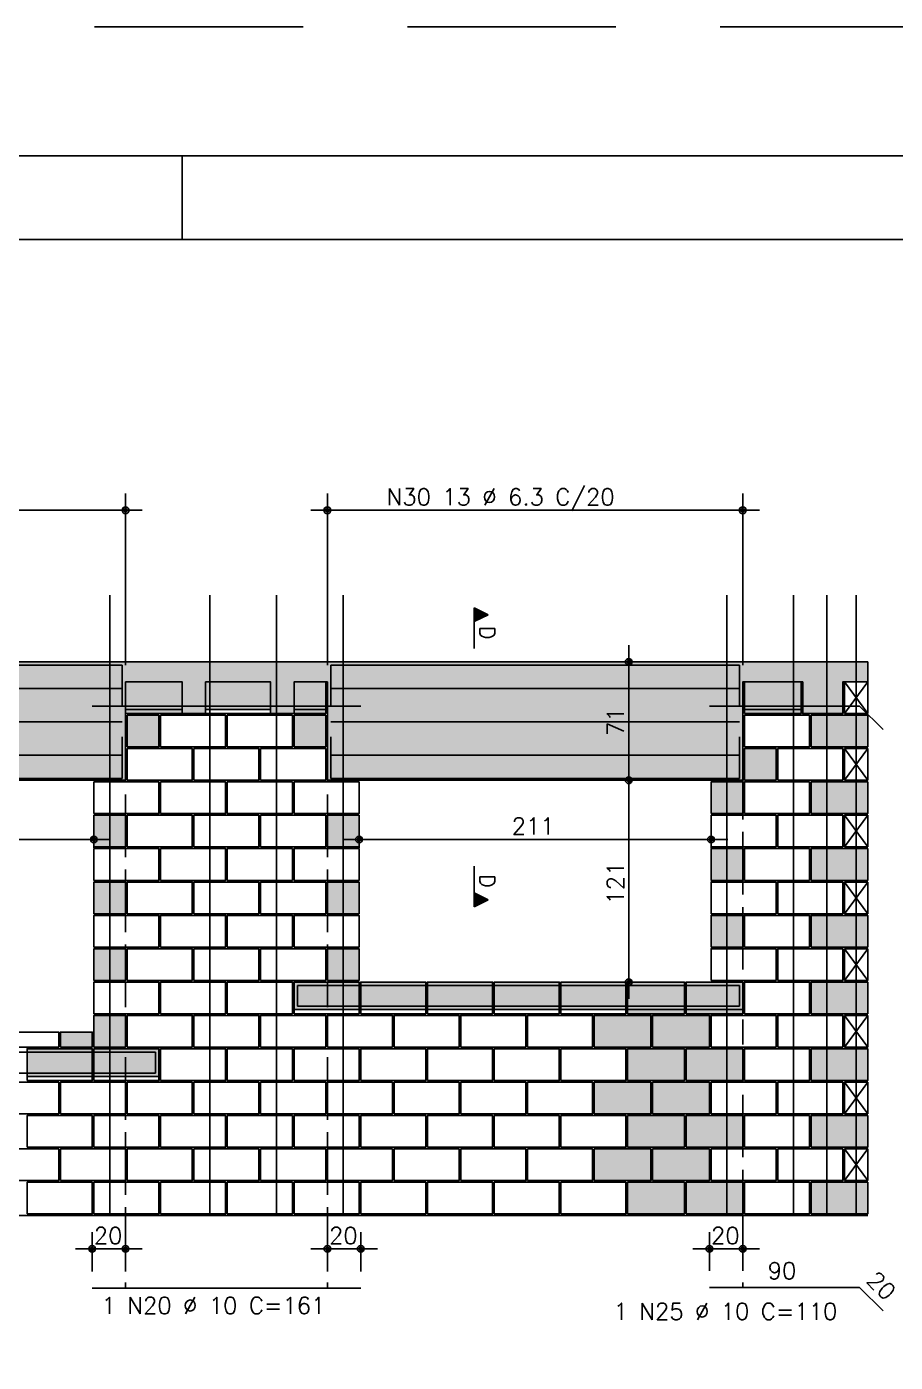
# Model space of a CAD drawing. Extents: x -1.9 to 86, y -1.6 to 60.9.
# Drawn here: x 45.24 to 55.65, y 44.93 to 60.95 of the extents above; entities that cross this region are included whole.
import ezdxf

# ---------------------------------------------------------------- set-up
doc = ezdxf.new("R2010")
doc.units = 0
doc.header["$MEASUREMENT"] = 0
doc.linetypes.add('ESTILO_TQS_0001', pattern=[0.45, 0.3, -0.15])
doc.linetypes.add('HIDDEN', pattern=[0.375, 0.25, -0.125])
doc.layers.get('0').update_dxf_attribs({"linetype": 'CONTINUOUS'})
doc.layers.get('Defpoints').update_dxf_attribs({"linetype": 'CONTINUOUS'})
for name, color, linetype in [('ARQ_FOLHA', 7, 'CONTINUOUS'), ('PENA_01', 1, 'CONTINUOUS'), ('PENA_02', 2, 'CONTINUOUS'), ('PENA_03', 3, 'CONTINUOUS'), ('PENA_05', 5, 'CONTINUOUS'), ('PENA_09', 254, 'CONTINUOUS'), ('PENA_11', 252, 'CONTINUOUS'), ('PENA_21', 100, 'CONTINUOUS'), ('PENA_23', 50, 'CONTINUOUS')]:
    doc.layers.add(name, color=color, linetype=linetype)
doc.styles.get("Standard").update_dxf_attribs({"font": 'ROMANS.SHX'})

# ---------------------------------------------------------------- blocks, each defined once
blk = doc.blocks.new('FOLHA A1 - 841 X 594')
at = {"layer": 'ARQ_FOLHA', "color": 1}
blk.add_line((-370, 584), (-370, 594), dxfattribs=at)
for points in [[(-841, 0), (0, 0), (0, 594), (-841, 594)], [(-816, 10), (-10, 10), (-10, 584), (-816, 584)]]:
    blk.add_lwpolyline(points, close=True, dxfattribs=at)
at = {"layer": 'Defpoints', "color": 8, "linetype": 'HIDDEN', "ltscale": 100}
blk.add_lwpolyline([(-860.5, 609.5), (-860.5, -15.5), (19.5, -15.5), (19.5, 609.5)], close=True, dxfattribs=at)
blk = doc.blocks.new('*U24')
blk.add_blockref('FOLHA A1 - 841 X 594', (0, 0))

msp = doc.modelspace()

# ---------------------------------------------------------------- linework, layer by layer
at = {"layer": 'PENA_01', "linetype": 'Continuous'}
for p, q in [((46.42111, 53.289658), (46.42111, 55.347072)), ((48.84111, 53.289658), (48.84111, 55.347072)), ((53.82111, 53.289658), (53.82111, 55.347072)), ((39.44111, 55.147072), (46.62111, 55.147072)), ((48.64111, 55.147072), (54.02111, 55.147072)), ((52.453884, 51.709658), (52.453884, 53.529658)), ((52.715709, 53.329658), (52.253884, 53.329658)), ((46.42111, 52.759658), (47.10111, 52.759658)), ((47.38111, 52.759658), (48.16111, 52.759658)), ((48.44111, 52.759658), (48.82111, 52.759658)), ((53.84111, 52.759658), (54.52111, 52.759658)), ((52.453884, 49.289658), (52.453884, 52.109658)), ((52.459394, 51.909658), (52.253884, 51.909658)), ((52.459394, 51.909658), (52.253884, 51.909658)), ((46.04111, 51.099658), (46.04111, 51.400124)), ((49.22111, 51.099658), (49.22111, 51.400124)), ((53.44111, 51.099658), (53.44111, 51.400124)), ((39.82111, 51.200124), (46.24111, 51.200124)), ((49.02111, 51.200124), (53.64111, 51.200124)), ((52.45134, 49.489658), (52.253884, 49.489658)), ((48.44111, 49.159658), (49.22111, 49.159658)), ((49.24111, 49.159658), (50.02111, 49.159658)), ((50.04111, 49.159658), (50.82111, 49.159658)), ((50.84111, 49.159658), (51.62111, 49.159658)), ((51.64111, 49.159658), (52.42111, 49.159658)), ((52.44111, 49.159658), (53.12111, 49.159658)), ((53.14111, 49.159658), (53.82111, 49.159658)), ((45.24111, 48.359658), (46.02111, 48.359658)), ((46.04111, 48.359658), (46.82111, 48.359658)), ((46.02111, 46.019445), (46.02111, 46.490553)), ((46.42111, 46.019445), (46.42111, 46.490553)), ((48.84111, 46.019445), (48.84111, 46.490553)), ((49.24111, 46.019445), (49.24111, 46.490553)), ((53.42111, 46.029445), (53.42111, 46.490553)), ((53.82111, 46.029445), (53.82111, 46.490553)), ((45.82111, 46.290553), (46.62111, 46.290553)), ((48.64111, 46.290553), (49.44111, 46.290553)), ((53.22111, 46.290553), (54.02111, 46.290553))]:
    msp.add_line(p, q, dxfattribs=at)
at = {"layer": 'PENA_01', "linetype": 'ESTILO_TQS_0001'}
for p, q in [((46.42111, 53.089658), (46.42111, 45.819445)), ((48.84111, 53.089658), (48.84111, 45.819445)), ((53.82111, 53.089658), (53.82111, 45.829445))]:
    msp.add_line(p, q, dxfattribs=at)
at = {"layer": 'PENA_02', "linetype": 'Continuous'}
for p, q in [((55.32111, 53.089658), (55.04111, 53.089658)), ((55.04111, 53.089658), (55.04111, 52.709658)), ((55.32111, 52.709658), (55.32111, 53.089658)), ((55.04111, 52.709658), (55.32111, 52.709658)), ((55.32111, 52.289658), (55.04111, 52.289658)), ((55.04111, 52.289658), (55.04111, 51.909658)), ((55.32111, 51.909658), (55.32111, 52.289658)), ((55.04111, 51.909658), (55.32111, 51.909658)), ((55.32111, 51.489658), (55.04111, 51.489658)), ((55.04111, 51.489658), (55.04111, 51.109658)), ((55.32111, 51.109658), (55.32111, 51.489658)), ((55.04111, 51.109658), (55.32111, 51.109658)), ((55.32111, 50.689658), (55.04111, 50.689658)), ((55.04111, 50.689658), (55.04111, 50.309658)), ((55.32111, 50.309658), (55.32111, 50.689658)), ((55.04111, 50.309658), (55.32111, 50.309658)), ((55.32111, 49.889658), (55.04111, 49.889658)), ((55.04111, 49.889658), (55.04111, 49.509658)), ((55.32111, 49.509658), (55.32111, 49.889658)), ((55.04111, 49.509658), (55.32111, 49.509658)), ((55.32111, 49.089658), (55.04111, 49.089658)), ((55.04111, 49.089658), (55.04111, 48.709658)), ((55.32111, 48.709658), (55.32111, 49.089658)), ((55.04111, 48.709658), (55.32111, 48.709658)), ((55.32111, 48.289658), (55.04111, 48.289658)), ((55.04111, 48.289658), (55.04111, 47.909658)), ((55.32111, 47.909658), (55.32111, 48.289658)), ((55.04111, 47.909658), (55.32111, 47.909658)), ((55.32111, 47.489658), (55.04111, 47.489658)), ((55.04111, 47.489658), (55.04111, 47.109658)), ((55.32111, 47.109658), (55.32111, 47.489658)), ((55.04111, 47.109658), (55.32111, 47.109658)), ((7.02111, 46.689658), (55.32111, 46.689658))]:
    msp.add_line(p, q, dxfattribs=at)
for points in [[(7.02111, 53.329658), (55.32111, 53.329658), (55.32111, 53.089658), (55.02111, 53.089658), (55.02111, 52.709658), (54.54111, 52.709658), (54.54111, 53.089658), (53.82111, 53.089658), (53.82111, 51.909658), (48.84111, 51.909658), (48.84111, 53.089658), (48.44111, 53.089658), (48.44111, 52.709658), (48.16111, 52.709658), (48.16111, 53.089658), (47.38111, 53.089658), (47.38111, 52.709658), (47.10111, 52.709658), (47.10111, 53.089658), (46.42111, 53.089658), (46.42111, 51.909658), (39.64111, 51.909658), (39.64111, 53.089658), (7.62111, 53.089658)], [(46.42111, 52.709658), (47.10111, 52.709658), (47.10111, 53.089658), (46.42111, 53.089658), (46.42111, 52.709658)], [(47.38111, 52.709658), (48.16111, 52.709658), (48.16111, 53.089658), (47.38111, 53.089658), (47.38111, 52.709658)], [(48.44111, 52.709658), (48.82111, 52.709658), (48.82111, 53.089658), (48.44111, 53.089658), (48.44111, 52.709658)], [(53.84111, 52.709658), (54.52111, 52.709658), (54.52111, 53.089658), (53.84111, 53.089658), (53.84111, 52.709658)], [(46.44111, 52.309658), (46.82111, 52.309658), (46.82111, 52.689658), (46.44111, 52.689658), (46.44111, 52.309658)], [(46.84111, 52.309658), (47.62111, 52.309658), (47.62111, 52.689658), (46.84111, 52.689658), (46.84111, 52.309658)], [(47.64111, 52.309658), (48.42111, 52.309658), (48.42111, 52.689658), (47.64111, 52.689658), (47.64111, 52.309658)], [(48.44111, 52.309658), (48.82111, 52.309658), (48.82111, 52.689658), (48.44111, 52.689658), (48.44111, 52.309658)], [(53.84111, 52.309658), (54.62111, 52.309658), (54.62111, 52.689658), (53.84111, 52.689658), (53.84111, 52.309658)], [(54.64111, 52.309658), (55.32111, 52.309658), (55.32111, 52.689658), (54.64111, 52.689658), (54.64111, 52.309658)], [(46.44111, 51.909658), (47.22111, 51.909658), (47.22111, 52.289658), (46.44111, 52.289658), (46.44111, 51.909658)], [(47.24111, 51.909658), (48.02111, 51.909658), (48.02111, 52.289658), (47.24111, 52.289658), (47.24111, 51.909658)], [(48.04111, 51.909658), (48.82111, 51.909658), (48.82111, 52.289658), (48.04111, 52.289658), (48.04111, 51.909658)], [(53.84111, 51.909658), (54.22111, 51.909658), (54.22111, 52.289658), (53.84111, 52.289658), (53.84111, 51.909658)], [(54.24111, 51.909658), (55.02111, 51.909658), (55.02111, 52.289658), (54.24111, 52.289658), (54.24111, 51.909658)], [(46.04111, 51.509658), (46.82111, 51.509658), (46.82111, 51.889658), (46.04111, 51.889658), (46.04111, 51.509658)], [(46.84111, 51.509658), (47.62111, 51.509658), (47.62111, 51.889658), (46.84111, 51.889658), (46.84111, 51.509658)], [(47.64111, 51.509658), (48.42111, 51.509658), (48.42111, 51.889658), (47.64111, 51.889658), (47.64111, 51.509658)], [(48.44111, 51.509658), (49.22111, 51.509658), (49.22111, 51.889658), (48.44111, 51.889658), (48.44111, 51.509658)], [(53.44111, 51.509658), (53.82111, 51.509658), (53.82111, 51.889658), (53.44111, 51.889658), (53.44111, 51.509658)], [(53.84111, 51.509658), (54.62111, 51.509658), (54.62111, 51.889658), (53.84111, 51.889658), (53.84111, 51.509658)], [(54.64111, 51.509658), (55.32111, 51.509658), (55.32111, 51.889658), (54.64111, 51.889658), (54.64111, 51.509658)], [(46.04111, 51.109658), (46.42111, 51.109658), (46.42111, 51.489658), (46.04111, 51.489658), (46.04111, 51.109658)], [(46.44111, 51.109658), (47.22111, 51.109658), (47.22111, 51.489658), (46.44111, 51.489658), (46.44111, 51.109658)], [(47.24111, 51.109658), (48.02111, 51.109658), (48.02111, 51.489658), (47.24111, 51.489658), (47.24111, 51.109658)], [(48.04111, 51.109658), (48.82111, 51.109658), (48.82111, 51.489658), (48.04111, 51.489658), (48.04111, 51.109658)], [(48.84111, 51.109658), (49.22111, 51.109658), (49.22111, 51.489658), (48.84111, 51.489658), (48.84111, 51.109658)], [(53.44111, 51.109658), (54.22111, 51.109658), (54.22111, 51.489658), (53.44111, 51.489658), (53.44111, 51.109658)], [(54.24111, 51.109658), (55.02111, 51.109658), (55.02111, 51.489658), (54.24111, 51.489658), (54.24111, 51.109658)], [(46.04111, 50.709658), (46.82111, 50.709658), (46.82111, 51.089658), (46.04111, 51.089658), (46.04111, 50.709658)], [(46.84111, 50.709658), (47.62111, 50.709658), (47.62111, 51.089658), (46.84111, 51.089658), (46.84111, 50.709658)], [(47.64111, 50.709658), (48.42111, 50.709658), (48.42111, 51.089658), (47.64111, 51.089658), (47.64111, 50.709658)], [(48.44111, 50.709658), (49.22111, 50.709658), (49.22111, 51.089658), (48.44111, 51.089658), (48.44111, 50.709658)], [(53.44111, 50.709658), (53.82111, 50.709658), (53.82111, 51.089658), (53.44111, 51.089658), (53.44111, 50.709658)], [(53.84111, 50.709658), (54.62111, 50.709658), (54.62111, 51.089658), (53.84111, 51.089658), (53.84111, 50.709658)], [(54.64111, 50.709658), (55.32111, 50.709658), (55.32111, 51.089658), (54.64111, 51.089658), (54.64111, 50.709658)], [(46.04111, 50.309658), (46.42111, 50.309658), (46.42111, 50.689658), (46.04111, 50.689658), (46.04111, 50.309658)], [(46.44111, 50.309658), (47.22111, 50.309658), (47.22111, 50.689658), (46.44111, 50.689658), (46.44111, 50.309658)], [(47.24111, 50.309658), (48.02111, 50.309658), (48.02111, 50.689658), (47.24111, 50.689658), (47.24111, 50.309658)], [(48.04111, 50.309658), (48.82111, 50.309658), (48.82111, 50.689658), (48.04111, 50.689658), (48.04111, 50.309658)], [(48.84111, 50.309658), (49.22111, 50.309658), (49.22111, 50.689658), (48.84111, 50.689658), (48.84111, 50.309658)], [(53.44111, 50.309658), (54.22111, 50.309658), (54.22111, 50.689658), (53.44111, 50.689658), (53.44111, 50.309658)], [(54.24111, 50.309658), (55.02111, 50.309658), (55.02111, 50.689658), (54.24111, 50.689658), (54.24111, 50.309658)], [(46.04111, 49.909658), (46.82111, 49.909658), (46.82111, 50.289658), (46.04111, 50.289658), (46.04111, 49.909658)], [(46.84111, 49.909658), (47.62111, 49.909658), (47.62111, 50.289658), (46.84111, 50.289658), (46.84111, 49.909658)], [(47.64111, 49.909658), (48.42111, 49.909658), (48.42111, 50.289658), (47.64111, 50.289658), (47.64111, 49.909658)], [(48.44111, 49.909658), (49.22111, 49.909658), (49.22111, 50.289658), (48.44111, 50.289658), (48.44111, 49.909658)], [(53.44111, 49.909658), (53.82111, 49.909658), (53.82111, 50.289658), (53.44111, 50.289658), (53.44111, 49.909658)], [(53.84111, 49.909658), (54.62111, 49.909658), (54.62111, 50.289658), (53.84111, 50.289658), (53.84111, 49.909658)], [(54.64111, 49.909658), (55.32111, 49.909658), (55.32111, 50.289658), (54.64111, 50.289658), (54.64111, 49.909658)], [(46.04111, 49.509658), (46.42111, 49.509658), (46.42111, 49.889658), (46.04111, 49.889658), (46.04111, 49.509658)], [(46.44111, 49.509658), (47.22111, 49.509658), (47.22111, 49.889658), (46.44111, 49.889658), (46.44111, 49.509658)], [(47.24111, 49.509658), (48.02111, 49.509658), (48.02111, 49.889658), (47.24111, 49.889658), (47.24111, 49.509658)], [(48.04111, 49.509658), (48.82111, 49.509658), (48.82111, 49.889658), (48.04111, 49.889658), (48.04111, 49.509658)], [(48.84111, 49.509658), (49.22111, 49.509658), (49.22111, 49.889658), (48.84111, 49.889658), (48.84111, 49.509658)], [(53.44111, 49.509658), (54.22111, 49.509658), (54.22111, 49.889658), (53.44111, 49.889658), (53.44111, 49.509658)], [(54.24111, 49.509658), (55.02111, 49.509658), (55.02111, 49.889658), (54.24111, 49.889658), (54.24111, 49.509658)], [(46.04111, 49.109658), (46.82111, 49.109658), (46.82111, 49.489658), (46.04111, 49.489658), (46.04111, 49.109658)], [(46.84111, 49.109658), (47.62111, 49.109658), (47.62111, 49.489658), (46.84111, 49.489658), (46.84111, 49.109658)], [(47.64111, 49.109658), (48.42111, 49.109658), (48.42111, 49.489658), (47.64111, 49.489658), (47.64111, 49.109658)], [(48.44111, 49.109658), (49.22111, 49.109658), (49.22111, 49.489658), (48.44111, 49.489658), (48.44111, 49.109658)], [(49.24111, 49.109658), (50.02111, 49.109658), (50.02111, 49.489658), (49.24111, 49.489658), (49.24111, 49.109658)], [(50.04111, 49.109658), (50.82111, 49.109658), (50.82111, 49.489658), (50.04111, 49.489658), (50.04111, 49.109658)], [(50.84111, 49.109658), (51.62111, 49.109658), (51.62111, 49.489658), (50.84111, 49.489658), (50.84111, 49.109658)], [(51.64111, 49.109658), (52.42111, 49.109658), (52.42111, 49.489658), (51.64111, 49.489658), (51.64111, 49.109658)], [(52.44111, 49.109658), (53.12111, 49.109658), (53.12111, 49.489658), (52.44111, 49.489658), (52.44111, 49.109658)], [(53.14111, 49.109658), (53.82111, 49.109658), (53.82111, 49.489658), (53.14111, 49.489658), (53.14111, 49.109658)], [(53.84111, 49.109658), (54.62111, 49.109658), (54.62111, 49.489658), (53.84111, 49.489658), (53.84111, 49.109658)], [(54.64111, 49.109658), (55.32111, 49.109658), (55.32111, 49.489658), (54.64111, 49.489658), (54.64111, 49.109658)], [(46.04111, 48.709658), (46.42111, 48.709658), (46.42111, 49.089658), (46.04111, 49.089658), (46.04111, 48.709658)], [(46.44111, 48.709658), (47.22111, 48.709658), (47.22111, 49.089658), (46.44111, 49.089658), (46.44111, 48.709658)], [(47.24111, 48.709658), (48.02111, 48.709658), (48.02111, 49.089658), (47.24111, 49.089658), (47.24111, 48.709658)], [(48.04111, 48.709658), (48.82111, 48.709658), (48.82111, 49.089658), (48.04111, 49.089658), (48.04111, 48.709658)], [(48.84111, 48.709658), (49.62111, 48.709658), (49.62111, 49.089658), (48.84111, 49.089658), (48.84111, 48.709658)], [(49.64111, 48.709658), (50.42111, 48.709658), (50.42111, 49.089658), (49.64111, 49.089658), (49.64111, 48.709658)], [(50.44111, 48.709658), (51.22111, 48.709658), (51.22111, 49.089658), (50.44111, 49.089658), (50.44111, 48.709658)], [(51.24111, 48.709658), (52.02111, 48.709658), (52.02111, 49.089658), (51.24111, 49.089658), (51.24111, 48.709658)], [(52.04111, 48.709658), (52.72111, 48.709658), (52.72111, 49.089658), (52.04111, 49.089658), (52.04111, 48.709658)], [(52.74111, 48.709658), (53.42111, 48.709658), (53.42111, 49.089658), (52.74111, 49.089658), (52.74111, 48.709658)], [(53.44111, 48.709658), (54.22111, 48.709658), (54.22111, 49.089658), (53.44111, 49.089658), (53.44111, 48.709658)], [(54.24111, 48.709658), (55.02111, 48.709658), (55.02111, 49.089658), (54.24111, 49.089658), (54.24111, 48.709658)], [(44.84111, 48.709658), (45.62111, 48.709658), (45.62111, 48.889658), (44.84111, 48.889658), (44.84111, 48.709658)], [(45.64111, 48.709658), (46.02111, 48.709658), (46.02111, 48.889658), (45.64111, 48.889658), (45.64111, 48.709658)], [(45.24111, 48.309658), (46.02111, 48.309658), (46.02111, 48.689658), (45.24111, 48.689658), (45.24111, 48.309658)], [(46.04111, 48.309658), (46.82111, 48.309658), (46.82111, 48.689658), (46.04111, 48.689658), (46.04111, 48.309658)], [(46.84111, 48.309658), (47.62111, 48.309658), (47.62111, 48.689658), (46.84111, 48.689658), (46.84111, 48.309658)], [(47.64111, 48.309658), (48.42111, 48.309658), (48.42111, 48.689658), (47.64111, 48.689658), (47.64111, 48.309658)], [(48.44111, 48.309658), (49.22111, 48.309658), (49.22111, 48.689658), (48.44111, 48.689658), (48.44111, 48.309658)], [(49.24111, 48.309658), (50.02111, 48.309658), (50.02111, 48.689658), (49.24111, 48.689658), (49.24111, 48.309658)], [(50.04111, 48.309658), (50.82111, 48.309658), (50.82111, 48.689658), (50.04111, 48.689658), (50.04111, 48.309658)], [(50.84111, 48.309658), (51.62111, 48.309658), (51.62111, 48.689658), (50.84111, 48.689658), (50.84111, 48.309658)], [(51.64111, 48.309658), (52.42111, 48.309658), (52.42111, 48.689658), (51.64111, 48.689658), (51.64111, 48.309658)], [(52.44111, 48.309658), (53.12111, 48.309658), (53.12111, 48.689658), (52.44111, 48.689658), (52.44111, 48.309658)], [(53.14111, 48.309658), (53.82111, 48.309658), (53.82111, 48.689658), (53.14111, 48.689658), (53.14111, 48.309658)], [(53.84111, 48.309658), (54.62111, 48.309658), (54.62111, 48.689658), (53.84111, 48.689658), (53.84111, 48.309658)], [(54.64111, 48.309658), (55.32111, 48.309658), (55.32111, 48.689658), (54.64111, 48.689658), (54.64111, 48.309658)], [(44.84111, 47.909658), (45.62111, 47.909658), (45.62111, 48.289658), (44.84111, 48.289658), (44.84111, 47.909658)], [(45.64111, 47.909658), (46.42111, 47.909658), (46.42111, 48.289658), (45.64111, 48.289658), (45.64111, 47.909658)], [(46.44111, 47.909658), (47.22111, 47.909658), (47.22111, 48.289658), (46.44111, 48.289658), (46.44111, 47.909658)], [(47.24111, 47.909658), (48.02111, 47.909658), (48.02111, 48.289658), (47.24111, 48.289658), (47.24111, 47.909658)], [(48.04111, 47.909658), (48.82111, 47.909658), (48.82111, 48.289658), (48.04111, 48.289658), (48.04111, 47.909658)], [(48.84111, 47.909658), (49.62111, 47.909658), (49.62111, 48.289658), (48.84111, 48.289658), (48.84111, 47.909658)], [(49.64111, 47.909658), (50.42111, 47.909658), (50.42111, 48.289658), (49.64111, 48.289658), (49.64111, 47.909658)], [(50.44111, 47.909658), (51.22111, 47.909658), (51.22111, 48.289658), (50.44111, 48.289658), (50.44111, 47.909658)], [(51.24111, 47.909658), (52.02111, 47.909658), (52.02111, 48.289658), (51.24111, 48.289658), (51.24111, 47.909658)], [(52.04111, 47.909658), (52.72111, 47.909658), (52.72111, 48.289658), (52.04111, 48.289658), (52.04111, 47.909658)], [(52.74111, 47.909658), (53.42111, 47.909658), (53.42111, 48.289658), (52.74111, 48.289658), (52.74111, 47.909658)], [(53.44111, 47.909658), (54.22111, 47.909658), (54.22111, 48.289658), (53.44111, 48.289658), (53.44111, 47.909658)], [(54.24111, 47.909658), (55.02111, 47.909658), (55.02111, 48.289658), (54.24111, 48.289658), (54.24111, 47.909658)], [(45.24111, 47.509658), (46.02111, 47.509658), (46.02111, 47.889658), (45.24111, 47.889658), (45.24111, 47.509658)], [(46.04111, 47.509658), (46.82111, 47.509658), (46.82111, 47.889658), (46.04111, 47.889658), (46.04111, 47.509658)], [(46.84111, 47.509658), (47.62111, 47.509658), (47.62111, 47.889658), (46.84111, 47.889658), (46.84111, 47.509658)], [(47.64111, 47.509658), (48.42111, 47.509658), (48.42111, 47.889658), (47.64111, 47.889658), (47.64111, 47.509658)], [(48.44111, 47.509658), (49.22111, 47.509658), (49.22111, 47.889658), (48.44111, 47.889658), (48.44111, 47.509658)], [(49.24111, 47.509658), (50.02111, 47.509658), (50.02111, 47.889658), (49.24111, 47.889658), (49.24111, 47.509658)], [(50.04111, 47.509658), (50.82111, 47.509658), (50.82111, 47.889658), (50.04111, 47.889658), (50.04111, 47.509658)], [(50.84111, 47.509658), (51.62111, 47.509658), (51.62111, 47.889658), (50.84111, 47.889658), (50.84111, 47.509658)], [(51.64111, 47.509658), (52.42111, 47.509658), (52.42111, 47.889658), (51.64111, 47.889658), (51.64111, 47.509658)], [(52.44111, 47.509658), (53.12111, 47.509658), (53.12111, 47.889658), (52.44111, 47.889658), (52.44111, 47.509658)], [(53.14111, 47.509658), (53.82111, 47.509658), (53.82111, 47.889658), (53.14111, 47.889658), (53.14111, 47.509658)], [(53.84111, 47.509658), (54.62111, 47.509658), (54.62111, 47.889658), (53.84111, 47.889658), (53.84111, 47.509658)], [(54.64111, 47.509658), (55.32111, 47.509658), (55.32111, 47.889658), (54.64111, 47.889658), (54.64111, 47.509658)], [(44.84111, 47.109658), (45.62111, 47.109658), (45.62111, 47.489658), (44.84111, 47.489658), (44.84111, 47.109658)], [(45.64111, 47.109658), (46.42111, 47.109658), (46.42111, 47.489658), (45.64111, 47.489658), (45.64111, 47.109658)], [(46.44111, 47.109658), (47.22111, 47.109658), (47.22111, 47.489658), (46.44111, 47.489658), (46.44111, 47.109658)], [(47.24111, 47.109658), (48.02111, 47.109658), (48.02111, 47.489658), (47.24111, 47.489658), (47.24111, 47.109658)], [(48.04111, 47.109658), (48.82111, 47.109658), (48.82111, 47.489658), (48.04111, 47.489658), (48.04111, 47.109658)], [(48.84111, 47.109658), (49.62111, 47.109658), (49.62111, 47.489658), (48.84111, 47.489658), (48.84111, 47.109658)], [(49.64111, 47.109658), (50.42111, 47.109658), (50.42111, 47.489658), (49.64111, 47.489658), (49.64111, 47.109658)], [(50.44111, 47.109658), (51.22111, 47.109658), (51.22111, 47.489658), (50.44111, 47.489658), (50.44111, 47.109658)], [(51.24111, 47.109658), (52.02111, 47.109658), (52.02111, 47.489658), (51.24111, 47.489658), (51.24111, 47.109658)], [(52.04111, 47.109658), (52.72111, 47.109658), (52.72111, 47.489658), (52.04111, 47.489658), (52.04111, 47.109658)], [(52.74111, 47.109658), (53.42111, 47.109658), (53.42111, 47.489658), (52.74111, 47.489658), (52.74111, 47.109658)], [(53.44111, 47.109658), (54.22111, 47.109658), (54.22111, 47.489658), (53.44111, 47.489658), (53.44111, 47.109658)], [(54.24111, 47.109658), (55.02111, 47.109658), (55.02111, 47.489658), (54.24111, 47.489658), (54.24111, 47.109658)], [(45.24111, 46.709658), (46.02111, 46.709658), (46.02111, 47.089658), (45.24111, 47.089658), (45.24111, 46.709658)], [(46.04111, 46.709658), (46.82111, 46.709658), (46.82111, 47.089658), (46.04111, 47.089658), (46.04111, 46.709658)], [(46.84111, 46.709658), (47.62111, 46.709658), (47.62111, 47.089658), (46.84111, 47.089658), (46.84111, 46.709658)], [(47.64111, 46.709658), (48.42111, 46.709658), (48.42111, 47.089658), (47.64111, 47.089658), (47.64111, 46.709658)], [(48.44111, 46.709658), (49.22111, 46.709658), (49.22111, 47.089658), (48.44111, 47.089658), (48.44111, 46.709658)], [(49.24111, 46.709658), (50.02111, 46.709658), (50.02111, 47.089658), (49.24111, 47.089658), (49.24111, 46.709658)], [(50.04111, 46.709658), (50.82111, 46.709658), (50.82111, 47.089658), (50.04111, 47.089658), (50.04111, 46.709658)], [(50.84111, 46.709658), (51.62111, 46.709658), (51.62111, 47.089658), (50.84111, 47.089658), (50.84111, 46.709658)], [(51.64111, 46.709658), (52.42111, 46.709658), (52.42111, 47.089658), (51.64111, 47.089658), (51.64111, 46.709658)], [(52.44111, 46.709658), (53.12111, 46.709658), (53.12111, 47.089658), (52.44111, 47.089658), (52.44111, 46.709658)], [(53.14111, 46.709658), (53.82111, 46.709658), (53.82111, 47.089658), (53.14111, 47.089658), (53.14111, 46.709658)], [(53.84111, 46.709658), (54.62111, 46.709658), (54.62111, 47.089658), (53.84111, 47.089658), (53.84111, 46.709658)], [(54.64111, 46.709658), (55.32111, 46.709658), (55.32111, 47.089658), (54.64111, 47.089658), (54.64111, 46.709658)]]:
    msp.add_lwpolyline(points, dxfattribs=at)
for centre, radius in [((46.42111, 55.147072), 0.041625), ((46.42111, 55.147072), 0.02075), ((48.84111, 55.147072), 0.041625), ((48.84111, 55.147072), 0.02075), ((53.82111, 55.147072), 0.041625), ((53.82111, 55.147072), 0.02075), ((52.453884, 53.329658), 0.04), ((52.453884, 53.329658), 0.02), ((52.453884, 51.909658), 0.04), ((52.453884, 51.909658), 0.04), ((52.453884, 51.909658), 0.02), ((52.453884, 51.909658), 0.02), ((46.04111, 51.200124), 0.04), ((46.04111, 51.200124), 0.02), ((49.22111, 51.200124), 0.04), ((49.22111, 51.200124), 0.02), ((53.44111, 51.200124), 0.04), ((53.44111, 51.200124), 0.02), ((52.453884, 49.489658), 0.04), ((52.453884, 49.489658), 0.02), ((46.02111, 46.290553), 0.04), ((46.02111, 46.290553), 0.02), ((46.42111, 46.290553), 0.04), ((46.42111, 46.290553), 0.02), ((48.84111, 46.290553), 0.04), ((48.84111, 46.290553), 0.02), ((49.24111, 46.290553), 0.04), ((49.24111, 46.290553), 0.02), ((53.42111, 46.290553), 0.04), ((53.42111, 46.290553), 0.02), ((53.82111, 46.290553), 0.04), ((53.82111, 46.290553), 0.02)]:
    msp.add_circle(centre, radius, dxfattribs=at)
at = {"layer": 'PENA_03', "linetype": 'Continuous'}
for p, q in [((50.601401, 53.49098), (50.601401, 53.977362)), ((50.601401, 53.977362), (50.767334, 53.894396)), ((50.602096, 53.976234), (50.765773, 53.894396)), ((50.602097, 53.976234), (50.602097, 53.812557)), ((50.614165, 53.97098), (50.614165, 53.817811)), ((50.767334, 53.894396), (50.602096, 53.811777)), ((50.765773, 53.894396), (50.602097, 53.812557)), ((50.602097, 53.811777), (50.602097, 53.49098)), ((50.626929, 53.964598), (50.626929, 53.824193)), ((50.639693, 53.958216), (50.639693, 53.830575)), ((50.652457, 53.951834), (50.652457, 53.836957)), ((50.665221, 53.945452), (50.665221, 53.843339)), ((50.677985, 53.93907), (50.677985, 53.849721)), ((50.690749, 53.932688), (50.690749, 53.856103)), ((50.703513, 53.926306), (50.703513, 53.862485)), ((50.716277, 53.919924), (50.716277, 53.868867)), ((50.729041, 53.913542), (50.729041, 53.875249)), ((50.741806, 53.90716), (50.741806, 53.881631)), ((50.75457, 53.900778), (50.75457, 53.888014)), ((52.915709, 53.329658), (52.915709, 53.329658)), ((46.42111, 53.089658), (46.42111, 53.089658)), ((48.84111, 53.089658), (48.84111, 53.089658)), ((53.82111, 53.089658), (53.82111, 53.089658)), ((55.04111, 52.709658), (55.32111, 53.089658)), ((55.32111, 52.709658), (55.04111, 53.089658)), ((55.04111, 51.909658), (55.32111, 52.289658)), ((55.32111, 51.909658), (55.04111, 52.289658)), ((52.659394, 51.909658), (52.659394, 51.909658)), ((52.659394, 51.909658), (52.659394, 51.909658)), ((55.04111, 51.109658), (55.32111, 51.489658)), ((55.32111, 51.109658), (55.04111, 51.489658)), ((46.04111, 50.899658), (46.04111, 50.899658)), ((49.22111, 50.899658), (49.22111, 50.899658)), ((50.601401, 50.879384), (50.601401, 50.393002)), ((50.602097, 50.558587), (50.602097, 50.879384)), ((53.44111, 50.899658), (53.44111, 50.899658)), ((55.04111, 50.309658), (55.32111, 50.689658)), ((55.32111, 50.309658), (55.04111, 50.689658)), ((50.601401, 50.393002), (50.767334, 50.475968)), ((50.767334, 50.475968), (50.602096, 50.558587)), ((50.602096, 50.39413), (50.765773, 50.475968)), ((50.602097, 50.39413), (50.602097, 50.557807)), ((50.765773, 50.475968), (50.602097, 50.557807)), ((50.614165, 50.399384), (50.614165, 50.552553)), ((50.626929, 50.405766), (50.626929, 50.546171)), ((50.639693, 50.412148), (50.639693, 50.539789)), ((50.652457, 50.41853), (50.652457, 50.533407)), ((50.665221, 50.424912), (50.665221, 50.527025)), ((50.677985, 50.431294), (50.677985, 50.520643)), ((50.690749, 50.437676), (50.690749, 50.514261)), ((50.703513, 50.444058), (50.703513, 50.507879)), ((50.716277, 50.45044), (50.716277, 50.501497)), ((50.729041, 50.456822), (50.729041, 50.495115)), ((50.741806, 50.463204), (50.741806, 50.488733)), ((50.75457, 50.469586), (50.75457, 50.48235)), ((55.04111, 49.509658), (55.32111, 49.889658)), ((55.32111, 49.509658), (55.04111, 49.889658)), ((52.65134, 49.489658), (52.65134, 49.489658)), ((55.04111, 48.709658), (55.32111, 49.089658)), ((55.32111, 48.709658), (55.04111, 49.089658)), ((55.04111, 47.909658), (55.32111, 48.289658)), ((55.32111, 47.909658), (55.04111, 48.289658)), ((55.04111, 47.109658), (55.32111, 47.489658)), ((55.32111, 47.109658), (55.04111, 47.489658)), ((46.02111, 45.819445), (46.02111, 45.819445)), ((46.42111, 45.819445), (46.42111, 45.819445)), ((48.84111, 45.819445), (48.84111, 45.819445)), ((49.24111, 45.819445), (49.24111, 45.819445)), ((53.42111, 45.829445), (53.42111, 45.829445)), ((53.82111, 45.829445), (53.82111, 45.829445))]:
    msp.add_line(p, q, dxfattribs=at)
at = {"layer": 'PENA_05', "linetype": 'Continuous'}
for p, q in [((39.68111, 53.289658), (46.38111, 53.289658)), ((46.38111, 53.289658), (46.38111, 52.789658)), ((48.88111, 52.789658), (48.88111, 53.289658)), ((48.88111, 53.289658), (53.78111, 53.289658)), ((53.78111, 53.289658), (53.78111, 52.789658)), ((39.68111, 53.009658), (46.38111, 53.009658)), ((48.88111, 53.009658), (53.78111, 53.009658)), ((46.02111, 52.799658), (49.24111, 52.799658)), ((53.42111, 52.799658), (55.22111, 52.799658)), ((55.22111, 52.799658), (55.503953, 52.516815)), ((39.68111, 52.609658), (46.38111, 52.609658)), ((48.88111, 52.609658), (53.78111, 52.609658)), ((46.38111, 51.929658), (46.38111, 52.429658)), ((48.88111, 52.429658), (48.88111, 51.929658)), ((53.78111, 51.929658), (53.78111, 52.429658)), ((39.68111, 52.209658), (46.38111, 52.209658)), ((48.88111, 52.209658), (53.78111, 52.209658)), ((39.68111, 51.929658), (46.38111, 51.929658)), ((48.88111, 51.929658), (53.78111, 51.929658)), ((48.48111, 49.249658), (48.48111, 49.449658)), ((48.48111, 49.449658), (53.78111, 49.449658)), ((48.48111, 49.399658), (48.48111, 49.199658)), ((53.78111, 49.449658), (53.78111, 49.249658)), ((53.78111, 49.199658), (53.78111, 49.399658)), ((48.48111, 49.199658), (53.78111, 49.199658)), ((39.68111, 48.649658), (46.78111, 48.649658)), ((46.78111, 48.649658), (46.78111, 48.449658)), ((46.78111, 48.399658), (46.78111, 48.599658)), ((39.68111, 48.399658), (46.78111, 48.399658)), ((46.02111, 45.819445), (49.24111, 45.819445)), ((53.42111, 45.829445), (55.22111, 45.829445)), ((55.22111, 45.829445), (55.503953, 45.546602))]:
    msp.add_line(p, q, dxfattribs=at)
for points in [[(46.23111, 54.129658), (46.23111, 46.689658)], [(47.43111, 54.129658), (47.43111, 46.689658)], [(48.23111, 54.129658), (48.23111, 46.689658)], [(49.03111, 54.129658), (49.03111, 46.689658)], [(53.63111, 54.129658), (53.63111, 46.689658)], [(54.43111, 54.129658), (54.43111, 46.689658)], [(54.83111, 54.129658), (54.83111, 46.689658)], [(55.18111, 54.129658), (55.18111, 46.689658)]]:
    msp.add_lwpolyline(points, dxfattribs=at)
at = {"layer": 'PENA_09', "linetype": 'Continuous'}
for points in [[(46.42111, 52.759658), (47.10111, 52.759658), (47.10111, 53.089658), (46.42111, 53.089658), (46.42111, 52.759658)], [(47.38111, 52.759658), (48.16111, 52.759658), (48.16111, 53.089658), (47.38111, 53.089658), (47.38111, 52.759658)], [(48.44111, 52.759658), (48.82111, 52.759658), (48.82111, 53.089658), (48.44111, 53.089658), (48.44111, 52.759658)], [(53.84111, 52.759658), (54.52111, 52.759658), (54.52111, 53.089658), (53.84111, 53.089658), (53.84111, 52.759658)], [(48.44111, 49.159658), (49.22111, 49.159658), (49.22111, 49.489658), (48.44111, 49.489658), (48.44111, 49.159658)], [(49.24111, 49.159658), (50.02111, 49.159658), (50.02111, 49.489658), (49.24111, 49.489658), (49.24111, 49.159658)], [(50.04111, 49.159658), (50.82111, 49.159658), (50.82111, 49.489658), (50.04111, 49.489658), (50.04111, 49.159658)], [(50.84111, 49.159658), (51.62111, 49.159658), (51.62111, 49.489658), (50.84111, 49.489658), (50.84111, 49.159658)], [(51.64111, 49.159658), (52.42111, 49.159658), (52.42111, 49.489658), (51.64111, 49.489658), (51.64111, 49.159658)], [(52.44111, 49.159658), (53.12111, 49.159658), (53.12111, 49.489658), (52.44111, 49.489658), (52.44111, 49.159658)], [(53.14111, 49.159658), (53.82111, 49.159658), (53.82111, 49.489658), (53.14111, 49.489658), (53.14111, 49.159658)], [(45.24111, 48.359658), (46.02111, 48.359658), (46.02111, 48.689658), (45.24111, 48.689658), (45.24111, 48.359658)], [(46.04111, 48.359658), (46.82111, 48.359658), (46.82111, 48.689658), (46.04111, 48.689658), (46.04111, 48.359658)]]:
    msp.add_lwpolyline(points, dxfattribs=at)
for points in [[(46.42111, 52.759658), (47.10111, 52.759658), (47.10111, 53.089658)], [(46.42111, 52.759658), (47.10111, 53.089658), (46.42111, 53.089658)], [(46.42111, 52.759658), (46.42111, 53.089658), (46.42111, 52.759658)], [(47.38111, 52.759658), (48.16111, 52.759658), (48.16111, 53.089658)], [(47.38111, 52.759658), (48.16111, 53.089658), (47.38111, 53.089658)], [(47.38111, 52.759658), (47.38111, 53.089658), (47.38111, 52.759658)], [(48.44111, 52.759658), (48.82111, 52.759658), (48.82111, 53.089658)], [(48.44111, 52.759658), (48.82111, 53.089658), (48.44111, 53.089658)], [(48.44111, 52.759658), (48.44111, 53.089658), (48.44111, 52.759658)], [(53.84111, 52.759658), (54.52111, 52.759658), (54.52111, 53.089658)], [(53.84111, 52.759658), (54.52111, 53.089658), (53.84111, 53.089658)], [(53.84111, 52.759658), (53.84111, 53.089658), (53.84111, 52.759658)], [(48.44111, 49.159658), (49.22111, 49.159658), (49.22111, 49.489658)], [(48.44111, 49.159658), (49.22111, 49.489658), (48.44111, 49.489658)], [(48.44111, 49.159658), (48.44111, 49.489658), (48.44111, 49.159658)], [(49.24111, 49.159658), (50.02111, 49.159658), (50.02111, 49.489658)], [(49.24111, 49.159658), (50.02111, 49.489658), (49.24111, 49.489658)], [(49.24111, 49.159658), (49.24111, 49.489658), (49.24111, 49.159658)], [(50.04111, 49.159658), (50.82111, 49.159658), (50.82111, 49.489658)], [(50.04111, 49.159658), (50.82111, 49.489658), (50.04111, 49.489658)], [(50.04111, 49.159658), (50.04111, 49.489658), (50.04111, 49.159658)], [(50.84111, 49.159658), (51.62111, 49.159658), (51.62111, 49.489658)], [(50.84111, 49.159658), (51.62111, 49.489658), (50.84111, 49.489658)], [(50.84111, 49.159658), (50.84111, 49.489658), (50.84111, 49.159658)], [(51.64111, 49.159658), (52.42111, 49.159658), (52.42111, 49.489658)], [(51.64111, 49.159658), (52.42111, 49.489658), (51.64111, 49.489658)], [(51.64111, 49.159658), (51.64111, 49.489658), (51.64111, 49.159658)], [(52.44111, 49.159658), (53.12111, 49.159658), (53.12111, 49.489658)], [(52.44111, 49.159658), (53.12111, 49.489658), (52.44111, 49.489658)], [(52.44111, 49.159658), (52.44111, 49.489658), (52.44111, 49.159658)], [(53.14111, 49.159658), (53.82111, 49.159658), (53.82111, 49.489658)], [(53.14111, 49.159658), (53.82111, 49.489658), (53.14111, 49.489658)], [(53.14111, 49.159658), (53.14111, 49.489658), (53.14111, 49.159658)], [(45.24111, 48.359658), (46.02111, 48.359658), (46.02111, 48.689658)], [(45.24111, 48.359658), (46.02111, 48.689658), (45.24111, 48.689658)], [(45.24111, 48.359658), (45.24111, 48.689658), (45.24111, 48.359658)], [(46.04111, 48.359658), (46.82111, 48.359658), (46.82111, 48.689658)], [(46.04111, 48.359658), (46.82111, 48.689658), (46.04111, 48.689658)], [(46.04111, 48.359658), (46.04111, 48.689658), (46.04111, 48.359658)]]:
    msp.add_solid(points, dxfattribs=at)
at = {"layer": 'PENA_11', "linetype": 'Continuous'}
for points in [[(7.62111, 53.089658), (7.02111, 53.329658), (55.32111, 53.329658)], [(7.62111, 53.089658), (55.32111, 53.329658), (39.64111, 53.089658)], [(39.64111, 53.089658), (55.32111, 53.329658), (46.42111, 53.089658)], [(46.42111, 53.089658), (55.32111, 53.329658), (47.10111, 53.089658)], [(55.32111, 53.329658), (47.38111, 53.089658), (47.10111, 53.089658)], [(47.38111, 53.089658), (55.32111, 53.329658), (48.16111, 53.089658)], [(48.44111, 53.089658), (48.16111, 53.089658), (55.32111, 53.329658)], [(48.44111, 53.089658), (55.32111, 53.329658), (48.84111, 53.089658)], [(55.32111, 53.329658), (53.82111, 53.089658), (48.84111, 53.089658)], [(55.32111, 53.329658), (54.54111, 53.089658), (53.82111, 53.089658)], [(55.32111, 53.329658), (55.02111, 53.089658), (54.54111, 52.709658)], [(55.32111, 53.329658), (54.54111, 52.709658), (54.54111, 53.089658)], [(55.32111, 53.329658), (55.32111, 53.089658), (55.02111, 53.089658)], [(39.64111, 51.909658), (39.64111, 53.089658), (46.42111, 53.089658)], [(39.64111, 51.909658), (46.42111, 53.089658), (46.42111, 51.909658)], [(47.10111, 53.089658), (47.38111, 53.089658), (47.10111, 52.709658)], [(47.38111, 53.089658), (47.38111, 52.709658), (47.10111, 52.709658)], [(48.44111, 53.089658), (48.44111, 52.709658), (48.16111, 52.709658)], [(48.44111, 53.089658), (48.16111, 52.709658), (48.16111, 53.089658)], [(48.84111, 51.909658), (48.84111, 53.089658), (53.82111, 53.089658)], [(48.84111, 51.909658), (53.82111, 53.089658), (53.82111, 51.909658)], [(54.54111, 52.709658), (55.02111, 53.089658), (55.02111, 52.709658)]]:
    msp.add_solid(points, dxfattribs=at)
at = {"layer": 'PENA_21', "linetype": 'Continuous'}
for points in [[(46.42111, 52.709658), (47.10111, 52.709658), (47.10111, 52.759658), (46.42111, 52.759658), (46.42111, 52.709658)], [(53.84111, 52.709658), (54.52111, 52.709658), (54.52111, 52.759658), (53.84111, 52.759658), (53.84111, 52.709658)], [(54.64111, 52.309658), (55.32111, 52.309658), (55.32111, 52.689658), (54.64111, 52.689658), (54.64111, 52.309658)], [(54.64111, 51.509658), (55.32111, 51.509658), (55.32111, 51.889658), (54.64111, 51.889658), (54.64111, 51.509658)], [(54.64111, 50.709658), (55.32111, 50.709658), (55.32111, 51.089658), (54.64111, 51.089658), (54.64111, 50.709658)], [(54.64111, 49.909658), (55.32111, 49.909658), (55.32111, 50.289658), (54.64111, 50.289658), (54.64111, 49.909658)], [(54.64111, 49.109658), (55.32111, 49.109658), (55.32111, 49.489658), (54.64111, 49.489658), (54.64111, 49.109658)], [(52.04111, 48.709658), (52.72111, 48.709658), (52.72111, 49.089658), (52.04111, 49.089658), (52.04111, 48.709658)], [(52.44111, 49.109658), (53.12111, 49.109658), (53.12111, 49.159658), (52.44111, 49.159658), (52.44111, 49.109658)], [(52.74111, 48.709658), (53.42111, 48.709658), (53.42111, 49.089658), (52.74111, 49.089658), (52.74111, 48.709658)], [(53.14111, 49.109658), (53.82111, 49.109658), (53.82111, 49.159658), (53.14111, 49.159658), (53.14111, 49.109658)], [(52.44111, 48.309658), (53.12111, 48.309658), (53.12111, 48.689658), (52.44111, 48.689658), (52.44111, 48.309658)], [(53.14111, 48.309658), (53.82111, 48.309658), (53.82111, 48.689658), (53.14111, 48.689658), (53.14111, 48.309658)], [(54.64111, 48.309658), (55.32111, 48.309658), (55.32111, 48.689658), (54.64111, 48.689658), (54.64111, 48.309658)], [(52.04111, 47.909658), (52.72111, 47.909658), (52.72111, 48.289658), (52.04111, 48.289658), (52.04111, 47.909658)], [(52.74111, 47.909658), (53.42111, 47.909658), (53.42111, 48.289658), (52.74111, 48.289658), (52.74111, 47.909658)], [(52.44111, 47.509658), (53.12111, 47.509658), (53.12111, 47.889658), (52.44111, 47.889658), (52.44111, 47.509658)], [(53.14111, 47.509658), (53.82111, 47.509658), (53.82111, 47.889658), (53.14111, 47.889658), (53.14111, 47.509658)], [(54.64111, 47.509658), (55.32111, 47.509658), (55.32111, 47.889658), (54.64111, 47.889658), (54.64111, 47.509658)], [(52.04111, 47.109658), (52.72111, 47.109658), (52.72111, 47.489658), (52.04111, 47.489658), (52.04111, 47.109658)], [(52.74111, 47.109658), (53.42111, 47.109658), (53.42111, 47.489658), (52.74111, 47.489658), (52.74111, 47.109658)], [(52.44111, 46.709658), (53.12111, 46.709658), (53.12111, 47.089658), (52.44111, 47.089658), (52.44111, 46.709658)], [(53.14111, 46.709658), (53.82111, 46.709658), (53.82111, 47.089658), (53.14111, 47.089658), (53.14111, 46.709658)], [(54.64111, 46.709658), (55.32111, 46.709658), (55.32111, 47.089658), (54.64111, 47.089658), (54.64111, 46.709658)]]:
    msp.add_lwpolyline(points, dxfattribs=at)
for points in [[(46.42111, 52.709658), (47.10111, 52.709658), (47.10111, 52.759658)], [(46.42111, 52.709658), (47.10111, 52.759658), (46.42111, 52.759658)], [(46.42111, 52.709658), (46.42111, 52.759658), (46.42111, 52.709658)], [(53.84111, 52.709658), (54.52111, 52.709658), (54.52111, 52.759658)], [(53.84111, 52.709658), (54.52111, 52.759658), (53.84111, 52.759658)], [(53.84111, 52.709658), (53.84111, 52.759658), (53.84111, 52.709658)], [(54.64111, 52.309658), (55.32111, 52.309658), (55.32111, 52.689658)], [(54.64111, 52.309658), (55.32111, 52.689658), (54.64111, 52.689658)], [(54.64111, 52.309658), (54.64111, 52.689658), (54.64111, 52.309658)], [(54.64111, 51.509658), (55.32111, 51.509658), (55.32111, 51.889658)], [(54.64111, 51.509658), (55.32111, 51.889658), (54.64111, 51.889658)], [(54.64111, 51.509658), (54.64111, 51.889658), (54.64111, 51.509658)], [(54.64111, 50.709658), (55.32111, 50.709658), (55.32111, 51.089658)], [(54.64111, 50.709658), (55.32111, 51.089658), (54.64111, 51.089658)], [(54.64111, 50.709658), (54.64111, 51.089658), (54.64111, 50.709658)], [(54.64111, 49.909658), (55.32111, 49.909658), (55.32111, 50.289658)], [(54.64111, 49.909658), (55.32111, 50.289658), (54.64111, 50.289658)], [(54.64111, 49.909658), (54.64111, 50.289658), (54.64111, 49.909658)], [(54.64111, 49.109658), (55.32111, 49.109658), (55.32111, 49.489658)], [(54.64111, 49.109658), (55.32111, 49.489658), (54.64111, 49.489658)], [(54.64111, 49.109658), (54.64111, 49.489658), (54.64111, 49.109658)], [(52.04111, 48.709658), (52.72111, 48.709658), (52.72111, 49.089658)], [(52.04111, 48.709658), (52.72111, 49.089658), (52.04111, 49.089658)], [(52.04111, 48.709658), (52.04111, 49.089658), (52.04111, 48.709658)], [(52.44111, 49.109658), (53.12111, 49.109658), (53.12111, 49.159658)], [(52.44111, 49.109658), (53.12111, 49.159658), (52.44111, 49.159658)], [(52.44111, 49.109658), (52.44111, 49.159658), (52.44111, 49.109658)], [(52.74111, 48.709658), (53.42111, 48.709658), (53.42111, 49.089658)], [(52.74111, 48.709658), (53.42111, 49.089658), (52.74111, 49.089658)], [(52.74111, 48.709658), (52.74111, 49.089658), (52.74111, 48.709658)], [(53.14111, 49.109658), (53.82111, 49.109658), (53.82111, 49.159658)], [(53.14111, 49.109658), (53.82111, 49.159658), (53.14111, 49.159658)], [(53.14111, 49.109658), (53.14111, 49.159658), (53.14111, 49.109658)], [(52.44111, 48.309658), (53.12111, 48.309658), (53.12111, 48.689658)], [(52.44111, 48.309658), (53.12111, 48.689658), (52.44111, 48.689658)], [(52.44111, 48.309658), (52.44111, 48.689658), (52.44111, 48.309658)], [(53.14111, 48.309658), (53.82111, 48.309658), (53.82111, 48.689658)], [(53.14111, 48.309658), (53.82111, 48.689658), (53.14111, 48.689658)], [(53.14111, 48.309658), (53.14111, 48.689658), (53.14111, 48.309658)], [(54.64111, 48.309658), (55.32111, 48.309658), (55.32111, 48.689658)], [(54.64111, 48.309658), (55.32111, 48.689658), (54.64111, 48.689658)], [(54.64111, 48.309658), (54.64111, 48.689658), (54.64111, 48.309658)], [(52.04111, 47.909658), (52.72111, 47.909658), (52.72111, 48.289658)], [(52.04111, 47.909658), (52.72111, 48.289658), (52.04111, 48.289658)], [(52.04111, 47.909658), (52.04111, 48.289658), (52.04111, 47.909658)], [(52.74111, 47.909658), (53.42111, 47.909658), (53.42111, 48.289658)], [(52.74111, 47.909658), (53.42111, 48.289658), (52.74111, 48.289658)], [(52.74111, 47.909658), (52.74111, 48.289658), (52.74111, 47.909658)], [(52.44111, 47.509658), (53.12111, 47.509658), (53.12111, 47.889658)], [(52.44111, 47.509658), (53.12111, 47.889658), (52.44111, 47.889658)], [(52.44111, 47.509658), (52.44111, 47.889658), (52.44111, 47.509658)], [(53.14111, 47.509658), (53.82111, 47.509658), (53.82111, 47.889658)], [(53.14111, 47.509658), (53.82111, 47.889658), (53.14111, 47.889658)], [(53.14111, 47.509658), (53.14111, 47.889658), (53.14111, 47.509658)], [(54.64111, 47.509658), (55.32111, 47.509658), (55.32111, 47.889658)], [(54.64111, 47.509658), (55.32111, 47.889658), (54.64111, 47.889658)], [(54.64111, 47.509658), (54.64111, 47.889658), (54.64111, 47.509658)], [(52.04111, 47.109658), (52.72111, 47.109658), (52.72111, 47.489658)], [(52.04111, 47.109658), (52.72111, 47.489658), (52.04111, 47.489658)], [(52.04111, 47.109658), (52.04111, 47.489658), (52.04111, 47.109658)], [(52.74111, 47.109658), (53.42111, 47.109658), (53.42111, 47.489658)], [(52.74111, 47.109658), (53.42111, 47.489658), (52.74111, 47.489658)], [(52.74111, 47.109658), (52.74111, 47.489658), (52.74111, 47.109658)], [(52.44111, 46.709658), (53.12111, 46.709658), (53.12111, 47.089658)], [(52.44111, 46.709658), (53.12111, 47.089658), (52.44111, 47.089658)], [(52.44111, 46.709658), (52.44111, 47.089658), (52.44111, 46.709658)], [(53.14111, 46.709658), (53.82111, 46.709658), (53.82111, 47.089658)], [(53.14111, 46.709658), (53.82111, 47.089658), (53.14111, 47.089658)], [(53.14111, 46.709658), (53.14111, 47.089658), (53.14111, 46.709658)], [(54.64111, 46.709658), (55.32111, 46.709658), (55.32111, 47.089658)], [(54.64111, 46.709658), (55.32111, 47.089658), (54.64111, 47.089658)], [(54.64111, 46.709658), (54.64111, 47.089658), (54.64111, 46.709658)]]:
    msp.add_solid(points, dxfattribs=at)
at = {"layer": 'PENA_23', "linetype": 'Continuous'}
for points in [[(46.44111, 52.309658), (46.82111, 52.309658), (46.82111, 52.689658), (46.44111, 52.689658), (46.44111, 52.309658)], [(48.44111, 52.709658), (48.82111, 52.709658), (48.82111, 52.759658), (48.44111, 52.759658), (48.44111, 52.709658)], [(48.44111, 52.309658), (48.82111, 52.309658), (48.82111, 52.689658), (48.44111, 52.689658), (48.44111, 52.309658)], [(53.84111, 51.909658), (54.22111, 51.909658), (54.22111, 52.289658), (53.84111, 52.289658), (53.84111, 51.909658)], [(53.44111, 51.509658), (53.82111, 51.509658), (53.82111, 51.889658), (53.44111, 51.889658), (53.44111, 51.509658)], [(46.04111, 51.109658), (46.42111, 51.109658), (46.42111, 51.489658), (46.04111, 51.489658), (46.04111, 51.109658)], [(48.84111, 51.109658), (49.22111, 51.109658), (49.22111, 51.489658), (48.84111, 51.489658), (48.84111, 51.109658)], [(53.44111, 50.709658), (53.82111, 50.709658), (53.82111, 51.089658), (53.44111, 51.089658), (53.44111, 50.709658)], [(46.04111, 50.309658), (46.42111, 50.309658), (46.42111, 50.689658), (46.04111, 50.689658), (46.04111, 50.309658)], [(48.84111, 50.309658), (49.22111, 50.309658), (49.22111, 50.689658), (48.84111, 50.689658), (48.84111, 50.309658)], [(53.44111, 49.909658), (53.82111, 49.909658), (53.82111, 50.289658), (53.44111, 50.289658), (53.44111, 49.909658)], [(46.04111, 49.509658), (46.42111, 49.509658), (46.42111, 49.889658), (46.04111, 49.889658), (46.04111, 49.509658)], [(48.84111, 49.509658), (49.22111, 49.509658), (49.22111, 49.889658), (48.84111, 49.889658), (48.84111, 49.509658)], [(46.04111, 48.709658), (46.42111, 48.709658), (46.42111, 49.089658), (46.04111, 49.089658), (46.04111, 48.709658)], [(45.64111, 48.709658), (46.02111, 48.709658), (46.02111, 48.889658), (45.64111, 48.889658), (45.64111, 48.709658)], [(45.64111, 48.709658), (46.02111, 48.709658), (46.02111, 48.889658), (45.64111, 48.889658), (45.64111, 48.709658)]]:
    msp.add_lwpolyline(points, dxfattribs=at)
for points in [[(46.44111, 52.309658), (46.82111, 52.309658), (46.82111, 52.689658)], [(46.44111, 52.309658), (46.82111, 52.689658), (46.44111, 52.689658)], [(46.44111, 52.309658), (46.44111, 52.689658), (46.44111, 52.309658)], [(48.44111, 52.709658), (48.82111, 52.709658), (48.82111, 52.759658)], [(48.44111, 52.709658), (48.82111, 52.759658), (48.44111, 52.759658)], [(48.44111, 52.709658), (48.44111, 52.759658), (48.44111, 52.709658)], [(48.44111, 52.309658), (48.82111, 52.309658), (48.82111, 52.689658)], [(48.44111, 52.309658), (48.82111, 52.689658), (48.44111, 52.689658)], [(48.44111, 52.309658), (48.44111, 52.689658), (48.44111, 52.309658)], [(53.84111, 51.909658), (54.22111, 51.909658), (54.22111, 52.289658)], [(53.84111, 51.909658), (54.22111, 52.289658), (53.84111, 52.289658)], [(53.84111, 51.909658), (53.84111, 52.289658), (53.84111, 51.909658)], [(53.44111, 51.509658), (53.82111, 51.509658), (53.82111, 51.889658)], [(53.44111, 51.509658), (53.82111, 51.889658), (53.44111, 51.889658)], [(53.44111, 51.509658), (53.44111, 51.889658), (53.44111, 51.509658)], [(46.04111, 51.109658), (46.42111, 51.109658), (46.42111, 51.489658)], [(46.04111, 51.109658), (46.42111, 51.489658), (46.04111, 51.489658)], [(46.04111, 51.109658), (46.04111, 51.489658), (46.04111, 51.109658)], [(48.84111, 51.109658), (49.22111, 51.109658), (49.22111, 51.489658)], [(48.84111, 51.109658), (49.22111, 51.489658), (48.84111, 51.489658)], [(48.84111, 51.109658), (48.84111, 51.489658), (48.84111, 51.109658)], [(53.44111, 50.709658), (53.82111, 50.709658), (53.82111, 51.089658)], [(53.44111, 50.709658), (53.82111, 51.089658), (53.44111, 51.089658)], [(53.44111, 50.709658), (53.44111, 51.089658), (53.44111, 50.709658)], [(46.04111, 50.309658), (46.42111, 50.309658), (46.42111, 50.689658)], [(46.04111, 50.309658), (46.42111, 50.689658), (46.04111, 50.689658)], [(46.04111, 50.309658), (46.04111, 50.689658), (46.04111, 50.309658)], [(48.84111, 50.309658), (49.22111, 50.309658), (49.22111, 50.689658)], [(48.84111, 50.309658), (49.22111, 50.689658), (48.84111, 50.689658)], [(48.84111, 50.309658), (48.84111, 50.689658), (48.84111, 50.309658)], [(53.44111, 49.909658), (53.82111, 49.909658), (53.82111, 50.289658)], [(53.44111, 49.909658), (53.82111, 50.289658), (53.44111, 50.289658)], [(53.44111, 49.909658), (53.44111, 50.289658), (53.44111, 49.909658)], [(46.04111, 49.509658), (46.42111, 49.509658), (46.42111, 49.889658)], [(46.04111, 49.509658), (46.42111, 49.889658), (46.04111, 49.889658)], [(46.04111, 49.509658), (46.04111, 49.889658), (46.04111, 49.509658)], [(48.84111, 49.509658), (49.22111, 49.509658), (49.22111, 49.889658)], [(48.84111, 49.509658), (49.22111, 49.889658), (48.84111, 49.889658)], [(48.84111, 49.509658), (48.84111, 49.889658), (48.84111, 49.509658)], [(46.04111, 48.709658), (46.42111, 48.709658), (46.42111, 49.089658)], [(46.04111, 48.709658), (46.42111, 49.089658), (46.04111, 49.089658)], [(46.04111, 48.709658), (46.04111, 49.089658), (46.04111, 48.709658)], [(45.64111, 48.709658), (46.02111, 48.709658), (46.02111, 48.889658)], [(45.64111, 48.709658), (46.02111, 48.889658), (45.64111, 48.889658)], [(45.64111, 48.709658), (45.64111, 48.889658), (45.64111, 48.709658)], [(45.64111, 48.709658), (46.02111, 48.709658), (46.02111, 48.889658)], [(45.64111, 48.709658), (46.02111, 48.889658), (45.64111, 48.889658)], [(45.64111, 48.709658), (45.64111, 48.889658), (45.64111, 48.709658)]]:
    msp.add_solid(points, dxfattribs=at)

# ---------------------------------------------------------------- block references
at = {"xscale": 0.09999999999999938, "yscale": 0.09999999999999938, "zscale": 0.09999999999999938}
msp.add_blockref('*U24', (84.1, -0.004999), dxfattribs=at)

# ---------------------------------------------------------------- texts
at = {"layer": 'PENA_03', "linetype": 'Continuous'}
for s, p in [('N30 13 %%c 6.3 C/20', (49.55111, 55.207072)), ('211', (51.05111, 51.260124)), ('20', (46.04111, 46.350553)), ('20', (48.86111, 46.350553)), ('20', (53.44111, 46.350553)), ('90', (54.12111, 45.929445)), ('1 N20 %%c 10 C=161', (46.134184, 45.511782)), ('1 N25 %%c 10 C=110', (52.272539, 45.440711))]:
    msp.add_text(s, height=0.2, dxfattribs=at).set_placement(p)
for s, height, rotation, p in [('D', 0.18, 270, (50.66843, 53.758963)), ('71', 0.2, 90, (52.393884, 52.439658)), ('121', 0.2, 90, (52.393884, 50.419658)), ('D', 0.18, 270, (50.66843, 50.78283)), ('20', 0.2, 315, (55.291821, 45.900155))]:
    msp.add_text(s, height=height, rotation=rotation, dxfattribs=at).set_placement(p)

doc.saveas('drawing.dxf')
